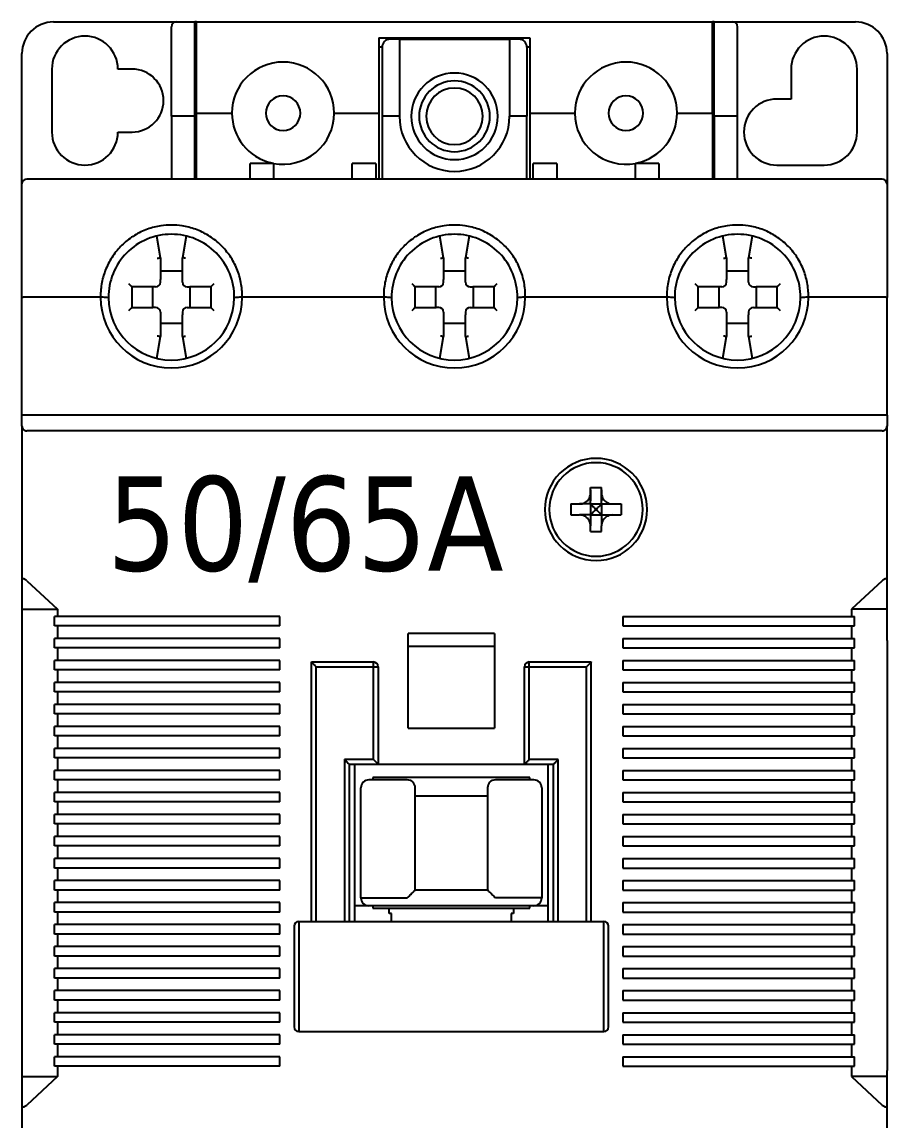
# Model space of a CAD drawing. Header units: inches. Extents: x 7 to 62, y 0 to 106.
# Drawn here: x 7.5 to 62.5, y 36.2 to 106 of the extents above; entities that cross this region are included whole.
import ezdxf

# ---------------------------------------------------------------- set-up
doc = ezdxf.new("R2010")
doc.units = ezdxf.units.IN

# ---------------------------------------------------------------- blocks, each defined once
blk = doc.blocks.new('MC-65A')
at = {"color": 7, "linetype": 'Continuous'}
for p, q in [((143342.945, 49913.814), (143350.745, 49913.814)), ((143350.745, 49913.814), (143351.945, 49913.814)), ((143351.945, 49908.014), (143351.945, 49913.814)), ((143352.045, 49913.814), (143351.945, 49913.814)), ((143352.045, 49913.814), (143384.845, 49913.814)), ((143352.045, 49908.014), (143352.045, 49913.814)), ((143384.845, 49908.014), (143384.845, 49913.814)), ((143384.945, 49913.814), (143384.845, 49913.814)), ((143384.945, 49908.014), (143384.945, 49913.814)), ((143384.945, 49913.814), (143386.145, 49913.814)), ((143386.145, 49913.814), (143393.945, 49913.814)), ((143350.445, 49907.814), (143350.445, 49913.514)), ((143386.445, 49907.814), (143386.445, 49913.514)), ((143351.945, 49912.214), (143352.045, 49912.214)), ((143363.645, 49912.814), (143363.645, 49908.014)), ((143363.645, 49912.814), (143364.345, 49912.814)), ((143363.845, 49912.214), (143363.645, 49912.214)), ((143363.845, 49912.214), (143363.845, 49907.814)), ((143364.345, 49912.814), (143364.945, 49912.814)), ((143364.945, 49912.714), (143364.345, 49912.714)), ((143364.945, 49912.814), (143371.945, 49912.814)), ((143364.945, 49912.714), (143364.945, 49907.814)), ((143364.945, 49912.714), (143371.945, 49912.714)), ((143371.945, 49912.814), (143372.545, 49912.814)), ((143372.545, 49912.714), (143371.945, 49912.714)), ((143371.945, 49912.714), (143371.945, 49907.814)), ((143372.545, 49912.814), (143373.245, 49912.814)), ((143373.045, 49912.214), (143373.045, 49907.814)), ((143373.245, 49912.214), (143373.045, 49912.214)), ((143373.245, 49912.814), (143373.245, 49908.014)), ((143384.845, 49912.214), (143384.945, 49912.214)), ((143340.945, 49903.514), (143340.945, 49911.814)), ((143395.945, 49911.814), (143395.945, 49903.514)), ((143342.845, 49910.814), (143342.845, 49906.814)), ((143347.945, 49910.814), (143347.045, 49910.814)), ((143389.845, 49910.814), (143389.845, 49908.914)), ((143394.045, 49906.814), (143394.045, 49910.814)), ((143389.845, 49908.914), (143388.945, 49908.914)), ((143351.945, 49907.814), (143350.445, 49907.814)), ((143350.445, 49907.814), (143350.445, 49903.814)), ((143351.945, 49907.814), (143351.945, 49908.014)), ((143351.945, 49903.814), (143351.945, 49907.814)), ((143352.045, 49908.014), (143354.295, 49908.014)), ((143352.045, 49907.814), (143352.045, 49908.014)), ((143352.045, 49903.814), (143352.045, 49907.814)), ((143360.795, 49908.014), (143363.645, 49908.014)), ((143363.645, 49908.014), (143363.645, 49903.814)), ((143364.945, 49907.814), (143363.845, 49907.814)), ((143363.845, 49907.814), (143363.845, 49903.814)), ((143373.045, 49907.814), (143371.945, 49907.814)), ((143373.045, 49903.814), (143373.045, 49907.814)), ((143373.245, 49908.014), (143376.095, 49908.014)), ((143373.245, 49908.014), (143373.245, 49903.814)), ((143382.595, 49908.014), (143384.845, 49908.014)), ((143384.845, 49908.014), (143384.845, 49907.814)), ((143384.845, 49907.814), (143384.845, 49903.814)), ((143384.945, 49907.814), (143384.945, 49908.014)), ((143386.445, 49907.814), (143384.945, 49907.814)), ((143384.945, 49907.814), (143384.945, 49903.814)), ((143386.445, 49903.814), (143386.445, 49907.814)), ((143347.045, 49906.814), (143347.945, 49906.814)), ((143355.445, 49903.814), (143355.445, 49904.814)), ((143356.945, 49904.814), (143355.445, 49904.814)), ((143356.945, 49904.814), (143356.945, 49903.814)), ((143361.945, 49903.814), (143361.945, 49904.814)), ((143363.445, 49904.814), (143361.945, 49904.814)), ((143363.445, 49904.814), (143363.445, 49903.814)), ((143373.445, 49903.814), (143373.445, 49904.814)), ((143374.945, 49904.814), (143373.445, 49904.814)), ((143374.945, 49904.814), (143374.945, 49903.814)), ((143379.945, 49903.814), (143379.945, 49904.814)), ((143381.445, 49904.814), (143379.945, 49904.814)), ((143381.445, 49904.814), (143381.445, 49903.814)), ((143388.945, 49904.714), (143391.945, 49904.714)), ((143340.945, 49896.288), (143340.945, 49903.514)), ((143395.645, 49903.814), (143341.245, 49903.814)), ((143395.945, 49903.514), (143395.945, 49896.288)), ((143395.945, 49903.514), (143395.945, 49896.288)), ((143349.745, 49898.814), (143349.514, 49900.189)), ((143351.377, 49900.189), (143351.145, 49898.814)), ((143367.745, 49898.814), (143367.514, 49900.189)), ((143369.377, 49900.189), (143369.145, 49898.814)), ((143385.745, 49898.814), (143385.514, 49900.189)), ((143387.377, 49900.189), (143387.145, 49898.814)), ((143349.745, 49898.814), (143349.745, 49897.435)), ((143349.745, 49898.814), (143349.745, 49897.435)), ((143351.145, 49897.435), (143351.145, 49898.814)), ((143351.145, 49897.435), (143351.145, 49898.814)), ((143367.745, 49898.814), (143367.745, 49897.435)), ((143367.745, 49898.814), (143367.745, 49897.435)), ((143369.145, 49897.435), (143369.145, 49898.814)), ((143369.145, 49897.435), (143369.145, 49898.814)), ((143385.745, 49898.814), (143385.745, 49897.435)), ((143385.745, 49898.814), (143385.745, 49897.435)), ((143387.145, 49897.435), (143387.145, 49898.814)), ((143387.145, 49897.435), (143387.145, 49898.814)), ((143351.145, 49897.964), (143349.745, 49897.964)), ((143369.145, 49897.964), (143367.745, 49897.964)), ((143387.145, 49897.964), (143385.745, 49897.964)), ((143349.275, 49896.964), (143347.945, 49896.964)), ((143349.275, 49896.964), (143347.945, 49896.964)), ((143347.945, 49895.664), (143347.945, 49896.964)), ((143349.245, 49896.964), (143349.245, 49895.664)), ((143349.445, 49896.964), (143349.275, 49896.964)), ((143349.745, 49897.264), (143349.745, 49897.435)), ((143351.145, 49897.264), (143351.145, 49897.435)), ((143351.445, 49896.964), (143351.616, 49896.964)), ((143352.945, 49896.964), (143351.616, 49896.964)), ((143352.945, 49896.964), (143351.616, 49896.964)), ((143351.645, 49895.664), (143351.645, 49896.964)), ((143352.945, 49896.964), (143352.945, 49895.664)), ((143367.275, 49896.964), (143365.945, 49896.964)), ((143367.275, 49896.964), (143365.945, 49896.964)), ((143365.945, 49895.664), (143365.945, 49896.964)), ((143367.245, 49896.964), (143367.245, 49895.664)), ((143367.445, 49896.964), (143367.275, 49896.964)), ((143367.745, 49897.264), (143367.745, 49897.435)), ((143369.145, 49897.264), (143369.145, 49897.435)), ((143369.445, 49896.964), (143369.616, 49896.964)), ((143370.945, 49896.964), (143369.616, 49896.964)), ((143370.945, 49896.964), (143369.616, 49896.964)), ((143369.645, 49895.664), (143369.645, 49896.964)), ((143370.945, 49896.964), (143370.945, 49895.664)), ((143383.945, 49895.664), (143383.945, 49896.964)), ((143385.275, 49896.964), (143383.945, 49896.964)), ((143385.275, 49896.964), (143383.945, 49896.964)), ((143385.245, 49896.964), (143385.245, 49895.664)), ((143385.445, 49896.964), (143385.275, 49896.964)), ((143385.745, 49897.264), (143385.745, 49897.435)), ((143387.145, 49897.264), (143387.145, 49897.435)), ((143387.445, 49896.964), (143387.616, 49896.964)), ((143388.945, 49896.964), (143387.616, 49896.964)), ((143388.945, 49896.964), (143387.616, 49896.964)), ((143387.645, 49895.664), (143387.645, 49896.964)), ((143388.945, 49896.964), (143388.945, 49895.664)), ((143340.945, 49888.814), (143340.945, 49896.288)), ((143340.945, 49888.814), (143340.945, 49896.288)), ((143345.945, 49896.314), (143341.245, 49896.314)), ((143363.945, 49896.314), (143354.945, 49896.314)), ((143381.945, 49896.314), (143372.945, 49896.314)), ((143395.645, 49896.314), (143390.945, 49896.314)), ((143395.945, 49888.814), (143395.945, 49896.288)), ((143347.945, 49895.664), (143349.275, 49895.664)), ((143347.945, 49895.664), (143349.275, 49895.664)), ((143349.445, 49895.664), (143349.275, 49895.664)), ((143351.445, 49895.664), (143351.616, 49895.664)), ((143351.616, 49895.664), (143352.945, 49895.664)), ((143351.616, 49895.664), (143352.945, 49895.664)), ((143365.945, 49895.664), (143367.275, 49895.664)), ((143365.945, 49895.664), (143367.275, 49895.664)), ((143367.445, 49895.664), (143367.275, 49895.664)), ((143369.445, 49895.664), (143369.616, 49895.664)), ((143369.616, 49895.664), (143370.945, 49895.664)), ((143369.616, 49895.664), (143370.945, 49895.664)), ((143383.945, 49895.664), (143385.275, 49895.664)), ((143383.945, 49895.664), (143385.275, 49895.664)), ((143385.445, 49895.664), (143385.275, 49895.664)), ((143387.445, 49895.664), (143387.616, 49895.664)), ((143387.616, 49895.664), (143388.945, 49895.664)), ((143387.616, 49895.664), (143388.945, 49895.664)), ((143349.745, 49895.364), (143349.745, 49895.193)), ((143349.745, 49895.193), (143349.745, 49893.814)), ((143349.745, 49895.193), (143349.745, 49893.814)), ((143351.145, 49895.364), (143351.145, 49895.193)), ((143351.145, 49893.814), (143351.145, 49895.193)), ((143351.145, 49893.814), (143351.145, 49895.193)), ((143367.745, 49895.364), (143367.745, 49895.193)), ((143367.745, 49895.193), (143367.745, 49893.814)), ((143367.745, 49895.193), (143367.745, 49893.814)), ((143369.145, 49895.364), (143369.145, 49895.193)), ((143369.145, 49893.814), (143369.145, 49895.193)), ((143369.145, 49893.814), (143369.145, 49895.193)), ((143385.745, 49895.364), (143385.745, 49895.193)), ((143385.745, 49895.193), (143385.745, 49893.814)), ((143385.745, 49895.193), (143385.745, 49893.814)), ((143387.145, 49895.364), (143387.145, 49895.193)), ((143387.145, 49893.814), (143387.145, 49895.193)), ((143387.145, 49893.814), (143387.145, 49895.193)), ((143349.745, 49894.664), (143351.145, 49894.664)), ((143367.745, 49894.664), (143369.145, 49894.664)), ((143385.745, 49894.664), (143387.145, 49894.664)), ((143349.514, 49892.438), (143349.745, 49893.814)), ((143351.145, 49893.814), (143351.377, 49892.438)), ((143367.514, 49892.438), (143367.745, 49893.814)), ((143369.145, 49893.814), (143369.377, 49892.438)), ((143385.514, 49892.438), (143385.745, 49893.814)), ((143387.145, 49893.814), (143387.377, 49892.438)), ((143395.945, 49888.814), (143340.945, 49888.814)), ((143340.945, 49888.114), (143340.945, 49888.814)), ((143395.945, 49888.814), (143395.945, 49888.114)), ((143340.945, 49888.114), (143340.945, 49874.488)), ((143395.645, 49887.814), (143341.245, 49887.814)), ((143395.945, 49874.488), (143395.945, 49888.114)), ((143377.095, 49884.214), (143377.795, 49884.214)), ((143377.095, 49883.864), (143377.095, 49884.214)), ((143377.095, 49884.214), (143377.795, 49884.214)), ((143377.095, 49883.864), (143377.095, 49884.214)), ((143377.095, 49884.064), (143377.095, 49883.364)), ((143377.095, 49883.164), (143377.095, 49883.864)), ((143377.095, 49883.164), (143377.095, 49883.864)), ((143377.795, 49883.864), (143377.795, 49884.214)), ((143377.795, 49883.864), (143377.795, 49884.214)), ((143377.795, 49884.064), (143377.795, 49883.364)), ((143377.795, 49883.164), (143377.795, 49883.864)), ((143377.795, 49883.164), (143377.795, 49883.864)), ((143375.845, 49883.164), (143375.845, 49882.464)), ((143375.845, 49883.164), (143376.395, 49883.164)), ((143375.845, 49883.164), (143376.395, 49883.164)), ((143375.845, 49883.164), (143375.845, 49882.464)), ((143377.095, 49883.164), (143376.395, 49883.164)), ((143377.095, 49883.164), (143376.395, 49883.164)), ((143377.095, 49883.164), (143377.795, 49883.164)), ((143377.095, 49883.164), (143377.095, 49882.464)), ((143377.095, 49883.164), (143377.795, 49883.164)), ((143377.095, 49883.164), (143377.095, 49882.464)), ((143377.795, 49883.164), (143377.795, 49882.464)), ((143377.795, 49883.164), (143378.495, 49883.164)), ((143377.795, 49883.164), (143378.495, 49883.164)), ((143377.795, 49883.164), (143377.795, 49882.464)), ((143378.495, 49883.164), (143379.045, 49883.164)), ((143378.495, 49883.164), (143379.045, 49883.164)), ((143379.045, 49883.164), (143379.045, 49882.464)), ((143379.045, 49883.164), (143379.045, 49882.464)), ((143375.845, 49882.464), (143376.395, 49882.464)), ((143375.845, 49882.464), (143376.395, 49882.464)), ((143377.095, 49882.464), (143376.395, 49882.464)), ((143377.095, 49882.464), (143376.395, 49882.464)), ((143377.095, 49882.464), (143377.795, 49882.464)), ((143377.095, 49882.464), (143377.095, 49881.764)), ((143377.095, 49882.464), (143377.795, 49882.464)), ((143377.795, 49882.464), (143378.495, 49882.464)), ((143377.795, 49882.464), (143377.795, 49881.764)), ((143377.795, 49882.464), (143378.495, 49882.464)), ((143378.495, 49882.464), (143379.045, 49882.464)), ((143378.495, 49882.464), (143379.045, 49882.464)), ((143377.095, 49881.414), (143377.095, 49881.764)), ((143377.095, 49881.414), (143377.095, 49881.764)), ((143377.795, 49881.414), (143377.795, 49881.764)), ((143377.795, 49881.414), (143377.795, 49881.764)), ((143377.095, 49881.414), (143377.795, 49881.414)), ((143377.095, 49881.414), (143377.795, 49881.414)), ((143341.245, 49878.285), (143343.208, 49876.464)), ((143395.645, 49878.285), (143393.683, 49876.464)), ((143340.945, 49876.464), (143343.208, 49876.464)), ((143357.345, 49876.014), (143343.008, 49876.014)), ((143343.008, 49875.414), (143343.008, 49876.014)), ((143343.208, 49876.464), (143343.208, 49876.014)), ((143357.345, 49875.414), (143357.345, 49876.014)), ((143379.145, 49876.014), (143379.145, 49875.414)), ((143379.145, 49876.014), (143393.683, 49876.014)), ((143395.945, 49876.464), (143393.683, 49876.464)), ((143393.683, 49876.464), (143393.683, 49876.014)), ((143393.683, 49876.014), (143393.883, 49876.014)), ((143393.883, 49875.414), (143393.883, 49876.014)), ((143357.345, 49875.414), (143343.008, 49875.414)), ((143343.208, 49875.414), (143343.208, 49874.614)), ((143379.145, 49875.414), (143393.683, 49875.414)), ((143393.683, 49875.414), (143393.883, 49875.414)), ((143393.683, 49875.414), (143393.683, 49874.614)), ((143357.345, 49874.614), (143343.008, 49874.614)), ((143343.008, 49874.014), (143343.008, 49874.614)), ((143357.345, 49874.014), (143357.345, 49874.614)), ((143365.495, 49868.914), (143365.495, 49874.922)), ((143370.995, 49874.922), (143365.495, 49874.922)), ((143370.995, 49874.922), (143370.995, 49868.914)), ((143379.145, 49874.614), (143379.145, 49874.014)), ((143379.145, 49874.614), (143393.683, 49874.614)), ((143393.683, 49874.614), (143393.883, 49874.614)), ((143393.883, 49874.014), (143393.883, 49874.614)), ((143340.945, 49874.488), (143340.945, 49872.814)), ((143357.345, 49874.014), (143343.008, 49874.014)), ((143343.208, 49874.014), (143343.208, 49873.214)), ((143365.495, 49874.114), (143370.995, 49874.114)), ((143379.145, 49874.014), (143393.683, 49874.014)), ((143393.683, 49874.014), (143393.883, 49874.014)), ((143393.683, 49874.014), (143393.683, 49873.214)), ((143395.945, 49874.488), (143395.945, 49872.814)), ((143357.345, 49873.214), (143343.008, 49873.214)), ((143343.008, 49872.614), (143343.008, 49873.214)), ((143357.345, 49872.614), (143357.345, 49873.214)), ((143359.345, 49856.614), (143359.345, 49873.114)), ((143359.345, 49873.114), (143363.295, 49873.114)), ((143363.295, 49866.914), (143363.295, 49873.114)), ((143373.195, 49866.914), (143373.195, 49873.114)), ((143373.195, 49873.114), (143377.145, 49873.114)), ((143377.145, 49856.614), (143377.145, 49873.114)), ((143379.145, 49873.214), (143379.145, 49872.614)), ((143379.145, 49873.214), (143393.683, 49873.214)), ((143393.683, 49873.214), (143393.883, 49873.214)), ((143393.883, 49872.614), (143393.883, 49873.214)), ((143340.945, 49872.814), (143340.945, 49848.814)), ((143357.345, 49872.614), (143343.008, 49872.614)), ((143343.208, 49872.614), (143343.208, 49871.814)), ((143359.645, 49856.614), (143359.645, 49872.814)), ((143359.645, 49872.814), (143363.595, 49872.814)), ((143363.595, 49872.814), (143363.595, 49866.614)), ((143372.895, 49866.614), (143372.895, 49872.814)), ((143372.895, 49872.814), (143376.845, 49872.814)), ((143376.845, 49856.614), (143376.845, 49872.814)), ((143379.145, 49872.614), (143393.683, 49872.614)), ((143393.683, 49872.614), (143393.883, 49872.614)), ((143393.683, 49872.614), (143393.683, 49871.814)), ((143395.945, 49872.814), (143395.945, 49848.814)), ((143357.345, 49871.814), (143343.008, 49871.814)), ((143343.008, 49871.214), (143343.008, 49871.814)), ((143357.345, 49871.214), (143357.345, 49871.814)), ((143379.145, 49871.814), (143379.145, 49871.214)), ((143379.145, 49871.814), (143393.683, 49871.814)), ((143393.683, 49871.814), (143393.883, 49871.814)), ((143393.883, 49871.214), (143393.883, 49871.814)), ((143357.345, 49871.214), (143343.008, 49871.214)), ((143343.208, 49871.214), (143343.208, 49870.414)), ((143379.145, 49871.214), (143393.683, 49871.214)), ((143393.683, 49871.214), (143393.883, 49871.214)), ((143393.683, 49871.214), (143393.683, 49870.414)), ((143357.345, 49870.414), (143343.008, 49870.414)), ((143343.008, 49869.814), (143343.008, 49870.414)), ((143357.345, 49869.814), (143357.345, 49870.414)), ((143379.145, 49870.414), (143379.145, 49869.814)), ((143379.145, 49870.414), (143393.683, 49870.414)), ((143393.683, 49870.414), (143393.883, 49870.414)), ((143393.883, 49869.814), (143393.883, 49870.414)), ((143357.345, 49869.814), (143343.008, 49869.814)), ((143343.208, 49869.814), (143343.208, 49869.014)), ((143379.145, 49869.814), (143393.683, 49869.814)), ((143393.683, 49869.814), (143393.883, 49869.814)), ((143393.683, 49869.814), (143393.683, 49869.014)), ((143357.345, 49869.014), (143343.008, 49869.014)), ((143343.008, 49868.414), (143343.008, 49869.014)), ((143357.345, 49868.414), (143357.345, 49869.014)), ((143379.145, 49869.014), (143393.683, 49869.014)), ((143379.145, 49869.014), (143379.145, 49868.414)), ((143393.683, 49869.014), (143393.883, 49869.014)), ((143393.883, 49868.414), (143393.883, 49869.014)), ((143357.345, 49868.414), (143343.008, 49868.414)), ((143343.208, 49868.414), (143343.208, 49867.614)), ((143365.495, 49868.914), (143370.995, 49868.914)), ((143379.145, 49868.414), (143393.683, 49868.414)), ((143393.683, 49868.414), (143393.883, 49868.414)), ((143393.683, 49868.414), (143393.683, 49867.614)), ((143357.345, 49867.614), (143343.008, 49867.614)), ((143343.008, 49867.014), (143343.008, 49867.614)), ((143357.345, 49867.014), (143357.345, 49867.614)), ((143379.145, 49867.614), (143393.683, 49867.614)), ((143379.145, 49867.614), (143379.145, 49867.014)), ((143393.683, 49867.614), (143393.883, 49867.614)), ((143393.883, 49867.014), (143393.883, 49867.614)), ((143357.345, 49867.014), (143343.008, 49867.014)), ((143343.208, 49867.014), (143343.208, 49866.214)), ((143361.445, 49866.914), (143361.445, 49856.614)), ((143363.295, 49866.914), (143361.445, 49866.914)), ((143375.045, 49866.914), (143373.195, 49866.914)), ((143375.045, 49856.614), (143375.045, 49866.914)), ((143379.145, 49867.014), (143393.683, 49867.014)), ((143393.683, 49867.014), (143393.883, 49867.014)), ((143393.683, 49867.014), (143393.683, 49866.214)), ((143357.345, 49866.214), (143343.008, 49866.214)), ((143343.008, 49865.614), (143343.008, 49866.214)), ((143357.345, 49865.614), (143357.345, 49866.214)), ((143361.745, 49866.614), (143361.745, 49856.614)), ((143361.745, 49866.614), (143374.745, 49866.614)), ((143362.095, 49866.614), (143362.095, 49856.614)), ((143374.395, 49856.614), (143374.395, 49866.614)), ((143374.745, 49856.614), (143374.745, 49866.614)), ((143379.145, 49866.214), (143393.683, 49866.214)), ((143379.145, 49866.214), (143379.145, 49865.614)), ((143393.683, 49866.214), (143393.883, 49866.214)), ((143393.883, 49865.614), (143393.883, 49866.214)), ((143357.345, 49865.614), (143343.008, 49865.614)), ((143343.208, 49865.614), (143343.208, 49864.814)), ((143363.245, 49865.764), (143363.245, 49865.614)), ((143373.245, 49865.764), (143363.245, 49865.764)), ((143373.245, 49865.614), (143373.245, 49865.764)), ((143379.145, 49865.614), (143393.683, 49865.614)), ((143393.683, 49865.614), (143393.883, 49865.614)), ((143393.683, 49865.614), (143393.683, 49864.814)), ((143357.345, 49864.814), (143343.008, 49864.814)), ((143343.008, 49864.214), (143343.008, 49864.814)), ((143357.345, 49864.214), (143357.345, 49864.814)), ((143362.495, 49858.114), (143362.495, 49865.114)), ((143365.945, 49858.614), (143365.945, 49865.114)), ((143370.545, 49865.114), (143370.545, 49858.614)), ((143373.995, 49865.114), (143373.995, 49858.114)), ((143379.145, 49864.814), (143393.683, 49864.814)), ((143379.145, 49864.814), (143379.145, 49864.214)), ((143393.683, 49864.814), (143393.883, 49864.814)), ((143393.883, 49864.214), (143393.883, 49864.814)), ((143357.345, 49864.214), (143343.008, 49864.214)), ((143343.208, 49864.214), (143343.208, 49863.414)), ((143365.945, 49864.614), (143370.545, 49864.614)), ((143379.145, 49864.214), (143393.683, 49864.214)), ((143393.683, 49864.214), (143393.883, 49864.214)), ((143393.683, 49864.214), (143393.683, 49863.414)), ((143357.345, 49863.414), (143343.008, 49863.414)), ((143343.008, 49862.814), (143343.008, 49863.414)), ((143357.345, 49862.814), (143357.345, 49863.414)), ((143379.145, 49863.414), (143393.683, 49863.414)), ((143379.145, 49863.414), (143379.145, 49862.814)), ((143393.683, 49863.414), (143393.883, 49863.414)), ((143393.883, 49862.814), (143393.883, 49863.414)), ((143357.345, 49862.814), (143343.008, 49862.814)), ((143343.208, 49862.814), (143343.208, 49862.014)), ((143379.145, 49862.814), (143393.683, 49862.814)), ((143393.683, 49862.814), (143393.883, 49862.814)), ((143393.683, 49862.814), (143393.683, 49862.014)), ((143357.345, 49862.014), (143343.008, 49862.014)), ((143343.008, 49861.414), (143343.008, 49862.014)), ((143357.345, 49861.414), (143357.345, 49862.014)), ((143379.145, 49862.014), (143393.683, 49862.014)), ((143379.145, 49862.014), (143379.145, 49861.414)), ((143393.683, 49862.014), (143393.883, 49862.014)), ((143393.883, 49861.414), (143393.883, 49862.014)), ((143357.345, 49861.414), (143343.008, 49861.414)), ((143343.208, 49861.414), (143343.208, 49860.614)), ((143379.145, 49861.414), (143393.683, 49861.414)), ((143393.683, 49861.414), (143393.883, 49861.414)), ((143393.683, 49861.414), (143393.683, 49860.614)), ((143357.345, 49860.614), (143343.008, 49860.614)), ((143343.008, 49860.014), (143343.008, 49860.614)), ((143357.345, 49860.014), (143357.345, 49860.614)), ((143379.145, 49860.614), (143393.683, 49860.614)), ((143379.145, 49860.614), (143379.145, 49860.014)), ((143393.683, 49860.614), (143393.883, 49860.614)), ((143393.883, 49860.014), (143393.883, 49860.614)), ((143357.345, 49860.014), (143343.008, 49860.014)), ((143343.208, 49860.014), (143343.208, 49859.214)), ((143379.145, 49860.014), (143393.683, 49860.014)), ((143393.683, 49860.014), (143393.883, 49860.014)), ((143393.683, 49860.014), (143393.683, 49859.214)), ((143357.345, 49859.214), (143343.008, 49859.214)), ((143343.008, 49858.614), (143343.008, 49859.214)), ((143357.345, 49858.614), (143357.345, 49859.214)), ((143379.145, 49859.214), (143393.683, 49859.214)), ((143379.145, 49859.214), (143379.145, 49858.614)), ((143393.683, 49859.214), (143393.883, 49859.214)), ((143393.883, 49858.614), (143393.883, 49859.214)), ((143357.345, 49858.614), (143343.008, 49858.614)), ((143343.208, 49858.614), (143343.208, 49857.814)), ((143370.545, 49858.614), (143365.945, 49858.614)), ((143379.145, 49858.614), (143393.683, 49858.614)), ((143393.683, 49858.614), (143393.883, 49858.614)), ((143393.683, 49858.614), (143393.683, 49857.814)), ((143357.345, 49857.814), (143343.008, 49857.814)), ((143343.008, 49857.214), (143343.008, 49857.814)), ((143357.345, 49857.214), (143357.345, 49857.814)), ((143362.495, 49858.114), (143365.445, 49858.114)), ((143373.995, 49858.114), (143371.045, 49858.114)), ((143379.145, 49857.814), (143393.683, 49857.814)), ((143379.145, 49857.814), (143379.145, 49857.214)), ((143393.683, 49857.814), (143393.883, 49857.814)), ((143393.883, 49857.214), (143393.883, 49857.814)), ((143357.345, 49857.214), (143343.008, 49857.214)), ((143343.208, 49857.214), (143343.208, 49856.414)), ((143374.395, 49857.614), (143362.095, 49857.614)), ((143363.245, 49857.614), (143363.245, 49857.464)), ((143363.245, 49857.464), (143373.245, 49857.464)), ((143364.295, 49857.114), (143364.295, 49857.464)), ((143364.445, 49857.114), (143364.295, 49857.114)), ((143364.445, 49856.614), (143364.445, 49857.114)), ((143372.195, 49857.114), (143372.045, 49857.114)), ((143372.045, 49857.114), (143372.045, 49856.614)), ((143372.195, 49857.464), (143372.195, 49857.114)), ((143373.245, 49857.464), (143373.245, 49857.614)), ((143379.145, 49857.214), (143393.683, 49857.214)), ((143393.683, 49857.214), (143393.883, 49857.214)), ((143393.683, 49857.214), (143393.683, 49856.414)), ((143357.345, 49856.414), (143343.008, 49856.414)), ((143343.008, 49855.814), (143343.008, 49856.414)), ((143357.345, 49855.814), (143357.345, 49856.414)), ((143358.545, 49856.614), (143358.545, 49849.614)), ((143358.545, 49856.614), (143377.945, 49856.614)), ((143377.945, 49849.614), (143377.945, 49856.614)), ((143379.145, 49856.414), (143393.683, 49856.414)), ((143379.145, 49856.414), (143379.145, 49855.814)), ((143393.683, 49856.414), (143393.883, 49856.414)), ((143393.883, 49855.814), (143393.883, 49856.414)), ((143357.345, 49855.814), (143343.008, 49855.814)), ((143343.208, 49855.814), (143343.208, 49855.014)), ((143358.245, 49856.314), (143358.245, 49849.914)), ((143378.245, 49849.914), (143378.245, 49856.314)), ((143379.145, 49855.814), (143393.683, 49855.814)), ((143393.683, 49855.814), (143393.883, 49855.814)), ((143393.683, 49855.814), (143393.683, 49855.014)), ((143357.345, 49855.014), (143343.008, 49855.014)), ((143343.008, 49854.414), (143343.008, 49855.014)), ((143357.345, 49854.414), (143357.345, 49855.014)), ((143379.145, 49855.014), (143393.683, 49855.014)), ((143379.145, 49855.014), (143379.145, 49854.414)), ((143393.683, 49855.014), (143393.883, 49855.014)), ((143393.883, 49854.414), (143393.883, 49855.014)), ((143357.345, 49854.414), (143343.008, 49854.414)), ((143343.208, 49854.414), (143343.208, 49853.614)), ((143379.145, 49854.414), (143393.683, 49854.414)), ((143393.683, 49854.414), (143393.883, 49854.414)), ((143393.683, 49854.414), (143393.683, 49853.614)), ((143357.345, 49853.614), (143343.008, 49853.614)), ((143343.008, 49853.014), (143343.008, 49853.614)), ((143357.345, 49853.014), (143357.345, 49853.614)), ((143379.145, 49853.614), (143393.683, 49853.614)), ((143379.145, 49853.614), (143379.145, 49853.014)), ((143393.683, 49853.614), (143393.883, 49853.614)), ((143393.883, 49853.014), (143393.883, 49853.614)), ((143357.345, 49853.014), (143343.008, 49853.014)), ((143343.208, 49853.014), (143343.208, 49852.214)), ((143379.145, 49853.014), (143393.683, 49853.014)), ((143393.683, 49853.014), (143393.883, 49853.014)), ((143393.683, 49853.014), (143393.683, 49852.214)), ((143357.345, 49852.214), (143343.008, 49852.214)), ((143343.008, 49851.614), (143343.008, 49852.214)), ((143357.345, 49851.614), (143357.345, 49852.214)), ((143379.145, 49852.214), (143393.683, 49852.214)), ((143379.145, 49852.214), (143379.145, 49851.614)), ((143393.683, 49852.214), (143393.883, 49852.214)), ((143393.883, 49851.614), (143393.883, 49852.214)), ((143357.345, 49851.614), (143343.008, 49851.614)), ((143343.208, 49851.614), (143343.208, 49850.814)), ((143379.145, 49851.614), (143393.683, 49851.614)), ((143393.683, 49851.614), (143393.883, 49851.614)), ((143393.683, 49851.614), (143393.683, 49850.814)), ((143357.345, 49850.814), (143343.008, 49850.814)), ((143343.008, 49850.214), (143343.008, 49850.814)), ((143357.345, 49850.214), (143357.345, 49850.814)), ((143379.145, 49850.814), (143393.683, 49850.814)), ((143379.145, 49850.814), (143379.145, 49850.214)), ((143393.683, 49850.814), (143393.883, 49850.814)), ((143393.883, 49850.214), (143393.883, 49850.814)), ((143357.345, 49850.214), (143343.008, 49850.214)), ((143343.208, 49850.214), (143343.208, 49849.414)), ((143379.145, 49850.214), (143393.683, 49850.214)), ((143393.683, 49850.214), (143393.883, 49850.214)), ((143393.683, 49850.214), (143393.683, 49849.414)), ((143357.345, 49849.414), (143343.008, 49849.414)), ((143343.008, 49848.814), (143343.008, 49849.414)), ((143357.345, 49848.814), (143357.345, 49849.414)), ((143358.545, 49849.614), (143377.945, 49849.614)), ((143379.145, 49849.414), (143393.683, 49849.414)), ((143379.145, 49849.414), (143379.145, 49848.814)), ((143393.683, 49849.414), (143393.883, 49849.414)), ((143393.883, 49848.814), (143393.883, 49849.414)), ((143340.945, 49848.814), (143340.945, 49847.14)), ((143357.345, 49848.814), (143343.008, 49848.814)), ((143343.208, 49848.814), (143343.208, 49848.014)), ((143379.145, 49848.814), (143393.683, 49848.814)), ((143393.683, 49848.814), (143393.883, 49848.814)), ((143393.683, 49848.814), (143393.683, 49848.014)), ((143395.945, 49848.814), (143395.945, 49847.14)), ((143357.345, 49848.014), (143343.008, 49848.014)), ((143343.008, 49847.414), (143343.008, 49848.014)), ((143357.345, 49847.414), (143357.345, 49848.014)), ((143379.145, 49848.014), (143393.683, 49848.014)), ((143379.145, 49848.014), (143379.145, 49847.414)), ((143393.683, 49848.014), (143393.883, 49848.014)), ((143393.883, 49847.414), (143393.883, 49848.014)), ((143357.345, 49847.414), (143343.008, 49847.414)), ((143343.208, 49847.414), (143343.208, 49846.764)), ((143379.145, 49847.414), (143393.683, 49847.414)), ((143393.683, 49847.414), (143393.883, 49847.414)), ((143393.683, 49847.414), (143393.683, 49846.764)), ((143340.945, 49847.14), (143340.945, 49833.514)), ((143340.945, 49846.764), (143343.208, 49846.764)), ((143343.208, 49846.764), (143341.245, 49844.942)), ((143395.945, 49846.764), (143393.683, 49846.764)), ((143393.683, 49846.764), (143395.645, 49844.942)), ((143395.945, 49833.514), (143395.945, 49847.14))]:
    blk.add_line(p, q, dxfattribs=at)
at = {"color": 7}
for p, q in [((143365.445, 49865.614), (143362.995, 49865.614)), ((143373.495, 49865.614), (143371.045, 49865.614))]:
    blk.add_line(p, q, dxfattribs=at)
at = {"color": 7, "linetype": 'Continuous'}
for centre, radius, start, end in [((143342.945, 49911.814), 2, 90, 180), ((143350.745, 49913.514), 0.3, 90, 180), ((143386.145, 49913.514), 0.3, 0, 90), ((143393.945, 49911.814), 2, 0, 90), ((143344.945, 49910.814), 2.1, 0, 180), ((143391.945, 49910.814), 2.1, 0, 180), ((143364.345, 49912.214), 0.5, 90, 180), ((143372.545, 49912.214), 0.5, 0, 90), ((143357.545, 49908.014), 3.25, 0, 180), ((143379.345, 49908.014), 3.25, 0, 180), ((143347.945, 49908.814), 2, 270, 90), ((143368.445, 49907.814), 2.75, 0, 180), ((143368.445, 49907.814), 2.25, 0, 180), ((143368.445, 49907.814), 1.8, 0, 180), ((143357.545, 49908.014), 1.1, 0, 180), ((143379.345, 49908.014), 1.1, 0, 180), ((143388.945, 49906.814), 2.1, 90, 270), ((143357.545, 49908.014), 3.25, 180, 257.14286), ((143357.545, 49908.014), 1.1, 180, 0), ((143357.545, 49908.014), 3.25, 259.35773, 0), ((143368.445, 49907.814), 3.5, 180, 0), ((143368.445, 49907.814), 2.75, 180, 0), ((143368.445, 49907.814), 2.25, 180, 0), ((143368.445, 49907.814), 1.8, 180, 0), ((143379.345, 49908.014), 3.25, 180, 280.64227), ((143379.345, 49908.014), 1.1, 180, 0), ((143379.345, 49908.014), 3.25, 282.85714, 0), ((143344.945, 49906.814), 2.1, 180, 0), ((143391.945, 49906.814), 2.1, 270, 0), ((143357.545, 49908.014), 3.25, 257.14286, 259.35773), ((143379.345, 49908.014), 3.25, 280.64227, 282.85714), ((143341.245, 49903.514), 0.3, 90, 180), ((143395.645, 49903.514), 0.3, 0, 90), ((143350.445, 49896.314), 4, 90, 180.55823), ((143350.445, 49896.314), 4, 359.44278, 90), ((143368.445, 49896.314), 4, 90, 180.55823), ((143368.445, 49896.314), 4, 359.44278, 90), ((143386.445, 49896.314), 4, 90, 180.55823), ((143386.445, 49896.314), 4, 359.44278, 90), ((143349.445, 49897.264), 0.3, 270, 0), ((143349.445, 49897.264), 0.3, 270, 0), ((143351.445, 49897.264), 0.3, 180, 270), ((143351.445, 49897.264), 0.3, 180, 270), ((143367.445, 49897.264), 0.3, 270, 0), ((143367.445, 49897.264), 0.3, 270, 0), ((143369.445, 49897.264), 0.3, 180, 270), ((143369.445, 49897.264), 0.3, 180, 270), ((143385.445, 49897.264), 0.3, 270, 0), ((143385.445, 49897.264), 0.3, 270, 0), ((143387.445, 49897.264), 0.3, 180, 270), ((143387.445, 49897.264), 0.3, 180, 270), ((143350.445, 49896.314), 4.5, 180, 0), ((143350.445, 49896.314), 4, 180.55823, 270), ((143350.445, 49896.314), 4, 270, 359.44278), ((143368.445, 49896.314), 4.5, 180, 0), ((143368.445, 49896.314), 4, 180.55823, 270), ((143368.445, 49896.314), 4, 270, 359.44278), ((143386.445, 49896.314), 4.5, 180, 0), ((143386.445, 49896.314), 4, 180.55823, 270), ((143386.445, 49896.314), 4, 270, 359.44278), ((143349.445, 49895.364), 0.3, 0, 90), ((143349.445, 49895.364), 0.3, 0, 90), ((143351.445, 49895.364), 0.3, 90, 180), ((143351.445, 49895.364), 0.3, 90, 180), ((143367.445, 49895.364), 0.3, 0, 90), ((143367.445, 49895.364), 0.3, 0, 90), ((143369.445, 49895.364), 0.3, 90, 180), ((143369.445, 49895.364), 0.3, 90, 180), ((143385.445, 49895.364), 0.3, 0, 90), ((143385.445, 49895.364), 0.3, 0, 90), ((143387.445, 49895.364), 0.3, 90, 180), ((143387.445, 49895.364), 0.3, 90, 180), ((143377.445, 49882.814), 3.25, 0, 180), ((143377.445, 49882.814), 2.975, 0, 180), ((143377.445, 49882.814), 3.25, 180, 0), ((143377.445, 49882.814), 2.975, 180, 0), ((143363.295, 49872.814), 0.3, 0, 90), ((143373.195, 49872.814), 0.3, 90, 180), ((143362.995, 49865.114), 0.5, 90, 180), ((143365.445, 49865.114), 0.5, 0, 90), ((143371.045, 49865.114), 0.5, 90, 180), ((143373.495, 49865.114), 0.5, 0, 90), ((143362.995, 49858.114), 0.5, 180, 270), ((143373.495, 49858.114), 0.5, 270, 0), ((143358.545, 49856.314), 0.3, 90, 180), ((143377.945, 49856.314), 0.3, 0, 90), ((143358.545, 49849.914), 0.3, 180, 270), ((143377.945, 49849.914), 0.3, 270, 0)]:
    blk.add_arc(centre, radius, start, end, dxfattribs=at)
for points, knots in [([(143350.445, 49900.901), (143350.223, 49900.901), (143349.704, 49900.862), (143348.903, 49900.66), (143348.085, 49900.268), (143347.358, 49899.716), (143346.756, 49899.03), (143346.303, 49898.236), (143346.018, 49897.365), (143345.944, 49896.71), (143345.945, 49896.359), (143345.946, 49896.314)], [0, 0, 0, 0, 0.666683, 1.555472, 2.461017, 3.370722, 4.275631, 5.18091, 6.092917, 7.007321, 7.144067, 7.144067, 7.144067, 7.144067]), ([(143354.945, 49896.314), (143354.946, 49896.357), (143354.947, 49896.706), (143354.874, 49897.358), (143354.591, 49898.229), (143354.14, 49899.022), (143353.541, 49899.709), (143352.816, 49900.262), (143352, 49900.656), (143351.196, 49900.861), (143350.672, 49900.901), (143350.445, 49900.901)], [0, 0, 0, 0, 0.130937, 1.044186, 1.954991, 2.859112, 3.762926, 4.67151, 5.575891, 6.463527, 7.144069, 7.144069, 7.144069, 7.144069]), ([(143368.445, 49900.901), (143368.223, 49900.901), (143367.704, 49900.862), (143366.903, 49900.66), (143366.085, 49900.268), (143365.358, 49899.716), (143364.756, 49899.03), (143364.303, 49898.236), (143364.018, 49897.365), (143363.944, 49896.71), (143363.945, 49896.359), (143363.946, 49896.314)], [0, 0, 0, 0, 0.666683, 1.555472, 2.461017, 3.370722, 4.275631, 5.18091, 6.092917, 7.007321, 7.144067, 7.144067, 7.144067, 7.144067]), ([(143372.945, 49896.314), (143372.946, 49896.357), (143372.947, 49896.706), (143372.874, 49897.358), (143372.591, 49898.229), (143372.14, 49899.022), (143371.541, 49899.709), (143370.816, 49900.262), (143370, 49900.656), (143369.196, 49900.861), (143368.672, 49900.901), (143368.445, 49900.901)], [0, 0, 0, 0, 0.130937, 1.044186, 1.954991, 2.859112, 3.762926, 4.67151, 5.575891, 6.463527, 7.144069, 7.144069, 7.144069, 7.144069]), ([(143386.445, 49900.901), (143386.223, 49900.901), (143385.704, 49900.862), (143384.903, 49900.66), (143384.085, 49900.268), (143383.358, 49899.716), (143382.756, 49899.03), (143382.303, 49898.236), (143382.018, 49897.365), (143381.944, 49896.71), (143381.945, 49896.359), (143381.946, 49896.314)], [0, 0, 0, 0, 0.666683, 1.555472, 2.461017, 3.370722, 4.275631, 5.18091, 6.092917, 7.007321, 7.144067, 7.144067, 7.144067, 7.144067]), ([(143390.945, 49896.314), (143390.946, 49896.357), (143390.947, 49896.706), (143390.874, 49897.358), (143390.591, 49898.229), (143390.14, 49899.022), (143389.541, 49899.709), (143388.816, 49900.262), (143388, 49900.656), (143387.196, 49900.861), (143386.672, 49900.901), (143386.445, 49900.901)], [0, 0, 0, 0, 0.130937, 1.044186, 1.954991, 2.859112, 3.762926, 4.67151, 5.575891, 6.463527, 7.144069, 7.144069, 7.144069, 7.144069]), ([(143349.545, 49898.797), (143349.571, 49898.799), (143349.618, 49898.803), (143349.68, 49898.808), (143349.721, 49898.812), (143349.74, 49898.813), (143349.745, 49898.814)], [0, 0, 0, 0, 0.0766711, 0.1417776, 0.1853649, 0.2006966, 0.2006966, 0.2006966, 0.2006966]), ([(143351.345, 49898.797), (143351.32, 49898.799), (143351.273, 49898.803), (143351.211, 49898.808), (143351.17, 49898.812), (143351.151, 49898.813), (143351.145, 49898.814)], [0, 0, 0, 0, 0.0766711, 0.1417776, 0.1853649, 0.2006966, 0.2006966, 0.2006966, 0.2006966]), ([(143367.545, 49898.797), (143367.571, 49898.799), (143367.618, 49898.803), (143367.68, 49898.808), (143367.721, 49898.812), (143367.74, 49898.813), (143367.745, 49898.814)], [0, 0, 0, 0, 0.0766711, 0.1417776, 0.1853649, 0.2006966, 0.2006966, 0.2006966, 0.2006966]), ([(143369.345, 49898.797), (143369.32, 49898.799), (143369.273, 49898.803), (143369.211, 49898.808), (143369.17, 49898.812), (143369.151, 49898.813), (143369.145, 49898.814)], [0, 0, 0, 0, 0.0766711, 0.1417776, 0.1853649, 0.2006966, 0.2006966, 0.2006966, 0.2006966]), ([(143385.545, 49898.797), (143385.571, 49898.799), (143385.618, 49898.803), (143385.68, 49898.808), (143385.721, 49898.812), (143385.74, 49898.813), (143385.745, 49898.814)], [0, 0, 0, 0, 0.0766711, 0.1417776, 0.1853649, 0.2006966, 0.2006966, 0.2006966, 0.2006966]), ([(143387.345, 49898.797), (143387.32, 49898.799), (143387.273, 49898.803), (143387.211, 49898.808), (143387.17, 49898.812), (143387.151, 49898.813), (143387.145, 49898.814)], [0, 0, 0, 0, 0.0766711, 0.1417776, 0.1853649, 0.2006966, 0.2006966, 0.2006966, 0.2006966]), ([(143347.945, 49896.964), (143347.942, 49896.967), (143347.93, 49896.98), (143347.906, 49897.004), (143347.872, 49897.038), (143347.832, 49897.078), (143347.789, 49897.12), (143347.76, 49897.149), (143347.745, 49897.164)], [0, 0, 0, 0, 0.0149643, 0.0517887, 0.1018339, 0.1596822, 0.2213271, 0.2828427, 0.2828427, 0.2828427, 0.2828427]), ([(143353.145, 49897.164), (143353.131, 49897.149), (143353.102, 49897.12), (143353.059, 49897.078), (143353.019, 49897.038), (143352.985, 49897.004), (143352.961, 49896.98), (143352.949, 49896.967), (143352.945, 49896.964)], [0, 0, 0, 0, 0.0615156, 0.1231606, 0.1810088, 0.231054, 0.2678784, 0.2828427, 0.2828427, 0.2828427, 0.2828427]), ([(143365.945, 49896.964), (143365.942, 49896.967), (143365.93, 49896.98), (143365.906, 49897.004), (143365.872, 49897.038), (143365.832, 49897.078), (143365.789, 49897.12), (143365.76, 49897.149), (143365.745, 49897.164)], [0, 0, 0, 0, 0.0149643, 0.0517887, 0.1018339, 0.1596822, 0.2213271, 0.2828427, 0.2828427, 0.2828427, 0.2828427]), ([(143371.145, 49897.164), (143371.131, 49897.149), (143371.102, 49897.12), (143371.059, 49897.078), (143371.019, 49897.038), (143370.985, 49897.004), (143370.961, 49896.98), (143370.949, 49896.967), (143370.945, 49896.964)], [0, 0, 0, 0, 0.0615156, 0.1231606, 0.1810088, 0.231054, 0.2678784, 0.2828427, 0.2828427, 0.2828427, 0.2828427]), ([(143383.945, 49896.964), (143383.942, 49896.967), (143383.93, 49896.98), (143383.906, 49897.004), (143383.872, 49897.038), (143383.832, 49897.078), (143383.789, 49897.12), (143383.76, 49897.149), (143383.745, 49897.164)], [0, 0, 0, 0, 0.0149643, 0.0517887, 0.1018339, 0.1596822, 0.2213271, 0.2828427, 0.2828427, 0.2828427, 0.2828427]), ([(143389.145, 49897.164), (143389.131, 49897.149), (143389.102, 49897.12), (143389.059, 49897.078), (143389.019, 49897.038), (143388.985, 49897.004), (143388.961, 49896.98), (143388.949, 49896.967), (143388.945, 49896.964)], [0, 0, 0, 0, 0.0615156, 0.1231606, 0.1810088, 0.231054, 0.2678784, 0.2828427, 0.2828427, 0.2828427, 0.2828427]), ([(143341.245, 49896.314), (143341.207, 49896.314), (143341.138, 49896.312), (143341.039, 49896.309), (143340.99, 49896.299), (143340.945, 49896.296), (143340.945, 49896.288)], [0, 0, 0, 0, 0.1150382, 0.2125397, 0.2779939, 0.3028517, 0.3028517, 0.3028517, 0.3028517]), ([(143346.446, 49896.275), (143346.391, 49896.28), (143346.28, 49896.29), (143346.114, 49896.307), (143346.002, 49896.31), (143345.946, 49896.314)], [0, 0, 0, 0, 0.165564, 0.3328837, 0.5017573, 0.5017573, 0.5017573, 0.5017573]), ([(143354.945, 49896.314), (143354.889, 49896.31), (143354.777, 49896.307), (143354.611, 49896.29), (143354.5, 49896.28), (143354.445, 49896.275)], [0, 0, 0, 0, 0.168819, 0.3361386, 0.5017611, 0.5017611, 0.5017611, 0.5017611]), ([(143364.446, 49896.275), (143364.391, 49896.28), (143364.28, 49896.29), (143364.114, 49896.307), (143364.002, 49896.31), (143363.946, 49896.314)], [0, 0, 0, 0, 0.165564, 0.3328837, 0.5017573, 0.5017573, 0.5017573, 0.5017573]), ([(143372.945, 49896.314), (143372.889, 49896.31), (143372.777, 49896.307), (143372.611, 49896.29), (143372.5, 49896.28), (143372.445, 49896.275)], [0, 0, 0, 0, 0.168819, 0.3361386, 0.5017611, 0.5017611, 0.5017611, 0.5017611]), ([(143382.446, 49896.275), (143382.391, 49896.28), (143382.28, 49896.29), (143382.114, 49896.307), (143382.002, 49896.31), (143381.946, 49896.314)], [0, 0, 0, 0, 0.165564, 0.3328837, 0.5017573, 0.5017573, 0.5017573, 0.5017573]), ([(143390.945, 49896.314), (143390.889, 49896.31), (143390.777, 49896.307), (143390.611, 49896.29), (143390.5, 49896.28), (143390.445, 49896.275)], [0, 0, 0, 0, 0.168819, 0.3361386, 0.5017611, 0.5017611, 0.5017611, 0.5017611]), ([(143395.945, 49896.288), (143395.945, 49896.296), (143395.901, 49896.299), (143395.852, 49896.309), (143395.753, 49896.312), (143395.684, 49896.314), (143395.645, 49896.314)], [0, 0, 0, 0, 0.0248578, 0.0903121, 0.1878135, 0.3028517, 0.3028517, 0.3028517, 0.3028517]), ([(143347.745, 49895.464), (143347.76, 49895.478), (143347.789, 49895.507), (143347.832, 49895.55), (143347.872, 49895.59), (143347.906, 49895.624), (143347.93, 49895.648), (143347.942, 49895.66), (143347.945, 49895.664)], [0, 0, 0, 0, 0.0615156, 0.1231606, 0.1810088, 0.231054, 0.2678784, 0.2828427, 0.2828427, 0.2828427, 0.2828427]), ([(143352.945, 49895.664), (143352.949, 49895.66), (143352.961, 49895.648), (143352.985, 49895.624), (143353.019, 49895.59), (143353.059, 49895.55), (143353.102, 49895.507), (143353.131, 49895.478), (143353.145, 49895.464)], [0, 0, 0, 0, 0.0149643, 0.0517887, 0.1018339, 0.1596822, 0.2213271, 0.2828427, 0.2828427, 0.2828427, 0.2828427]), ([(143365.745, 49895.464), (143365.76, 49895.478), (143365.789, 49895.507), (143365.832, 49895.55), (143365.872, 49895.59), (143365.906, 49895.624), (143365.93, 49895.648), (143365.942, 49895.66), (143365.945, 49895.664)], [0, 0, 0, 0, 0.0615156, 0.1231606, 0.1810088, 0.231054, 0.2678784, 0.2828427, 0.2828427, 0.2828427, 0.2828427]), ([(143370.945, 49895.664), (143370.949, 49895.66), (143370.961, 49895.648), (143370.985, 49895.624), (143371.019, 49895.59), (143371.059, 49895.55), (143371.102, 49895.507), (143371.131, 49895.478), (143371.145, 49895.464)], [0, 0, 0, 0, 0.0149643, 0.0517887, 0.1018339, 0.1596822, 0.2213271, 0.2828427, 0.2828427, 0.2828427, 0.2828427]), ([(143383.745, 49895.464), (143383.76, 49895.478), (143383.789, 49895.507), (143383.832, 49895.55), (143383.872, 49895.59), (143383.906, 49895.624), (143383.93, 49895.648), (143383.942, 49895.66), (143383.945, 49895.664)], [0, 0, 0, 0, 0.0615156, 0.1231606, 0.1810088, 0.231054, 0.2678784, 0.2828427, 0.2828427, 0.2828427, 0.2828427]), ([(143388.945, 49895.664), (143388.949, 49895.66), (143388.961, 49895.648), (143388.985, 49895.624), (143389.019, 49895.59), (143389.059, 49895.55), (143389.102, 49895.507), (143389.131, 49895.478), (143389.145, 49895.464)], [0, 0, 0, 0, 0.0149643, 0.0517887, 0.1018339, 0.1596822, 0.2213271, 0.2828427, 0.2828427, 0.2828427, 0.2828427]), ([(143349.745, 49893.814), (143349.74, 49893.814), (143349.721, 49893.816), (143349.68, 49893.819), (143349.618, 49893.825), (143349.571, 49893.828), (143349.545, 49893.831)], [0, 0, 0, 0, 0.0153317, 0.058919, 0.1240255, 0.2006966, 0.2006966, 0.2006966, 0.2006966]), ([(143351.145, 49893.814), (143351.151, 49893.814), (143351.17, 49893.816), (143351.211, 49893.819), (143351.273, 49893.825), (143351.32, 49893.828), (143351.345, 49893.831)], [0, 0, 0, 0, 0.0153317, 0.058919, 0.1240255, 0.2006966, 0.2006966, 0.2006966, 0.2006966]), ([(143367.745, 49893.814), (143367.74, 49893.814), (143367.721, 49893.816), (143367.68, 49893.819), (143367.618, 49893.825), (143367.571, 49893.828), (143367.545, 49893.831)], [0, 0, 0, 0, 0.0153317, 0.058919, 0.1240255, 0.2006966, 0.2006966, 0.2006966, 0.2006966]), ([(143369.145, 49893.814), (143369.151, 49893.814), (143369.17, 49893.816), (143369.211, 49893.819), (143369.273, 49893.825), (143369.32, 49893.828), (143369.345, 49893.831)], [0, 0, 0, 0, 0.0153317, 0.058919, 0.1240255, 0.2006966, 0.2006966, 0.2006966, 0.2006966]), ([(143385.745, 49893.814), (143385.74, 49893.814), (143385.721, 49893.816), (143385.68, 49893.819), (143385.618, 49893.825), (143385.571, 49893.828), (143385.545, 49893.831)], [0, 0, 0, 0, 0.0153317, 0.058919, 0.1240255, 0.2006966, 0.2006966, 0.2006966, 0.2006966]), ([(143387.145, 49893.814), (143387.151, 49893.814), (143387.17, 49893.816), (143387.211, 49893.819), (143387.273, 49893.825), (143387.32, 49893.828), (143387.345, 49893.831)], [0, 0, 0, 0, 0.0153317, 0.058919, 0.1240255, 0.2006966, 0.2006966, 0.2006966, 0.2006966]), ([(143340.945, 49888.114), (143340.945, 49888.081), (143340.956, 49888.016), (143341.001, 49887.932), (143341.068, 49887.866), (143341.152, 49887.824), (143341.214, 49887.814), (143341.245, 49887.814)], [0, 0, 0, 0, 0.0988008, 0.1924706, 0.2830326, 0.3761682, 0.4692985, 0.4692985, 0.4692985, 0.4692985]), ([(143395.645, 49887.814), (143395.677, 49887.814), (143395.739, 49887.824), (143395.823, 49887.866), (143395.89, 49887.932), (143395.935, 49888.016), (143395.945, 49888.081), (143395.945, 49888.114)], [0, 0, 0, 0, 0.0931303, 0.1862659, 0.2768279, 0.3704977, 0.4692985, 0.4692985, 0.4692985, 0.4692985]), ([(143376.395, 49883.164), (143376.449, 49883.164), (143376.556, 49883.175), (143376.706, 49883.227), (143376.839, 49883.31), (143376.949, 49883.42), (143377.032, 49883.553), (143377.084, 49883.704), (143377.095, 49883.81), (143377.095, 49883.864)], [0, 0, 0, 0, 0.161022, 0.318559, 0.472641, 0.627515, 0.781598, 0.939134, 1.100156, 1.100156, 1.100156, 1.100156]), ([(143376.395, 49883.164), (143376.449, 49883.164), (143376.556, 49883.175), (143376.706, 49883.227), (143376.839, 49883.31), (143376.949, 49883.42), (143377.032, 49883.553), (143377.084, 49883.704), (143377.095, 49883.81), (143377.095, 49883.864)], [0, 0, 0, 0, 0.161022, 0.318559, 0.472641, 0.627515, 0.781598, 0.939134, 1.100156, 1.100156, 1.100156, 1.100156]), ([(143377.795, 49883.864), (143377.795, 49883.81), (143377.807, 49883.704), (143377.859, 49883.553), (143377.942, 49883.42), (143378.052, 49883.31), (143378.185, 49883.227), (143378.335, 49883.175), (143378.442, 49883.164), (143378.495, 49883.164)], [0, 0, 0, 0, 0.161022, 0.318559, 0.472641, 0.627515, 0.781598, 0.939134, 1.100156, 1.100156, 1.100156, 1.100156]), ([(143377.795, 49883.864), (143377.795, 49883.81), (143377.807, 49883.704), (143377.859, 49883.553), (143377.942, 49883.42), (143378.052, 49883.31), (143378.185, 49883.227), (143378.335, 49883.175), (143378.442, 49883.164), (143378.495, 49883.164)], [0, 0, 0, 0, 0.161022, 0.318559, 0.472641, 0.627515, 0.781598, 0.939134, 1.100156, 1.100156, 1.100156, 1.100156]), ([(143377.095, 49883.164), (143377.134, 49883.126), (143377.211, 49883.049), (143377.327, 49882.932), (143377.406, 49882.853), (143377.445, 49882.814)], [0, 0, 0, 0, 0.1618825, 0.327047, 0.4949747, 0.4949747, 0.4949747, 0.4949747]), ([(143377.095, 49883.164), (143377.134, 49883.126), (143377.211, 49883.049), (143377.327, 49882.932), (143377.406, 49882.853), (143377.445, 49882.814)], [0, 0, 0, 0, 0.1618825, 0.327047, 0.4949747, 0.4949747, 0.4949747, 0.4949747]), ([(143377.445, 49882.814), (143377.485, 49882.853), (143377.564, 49882.932), (143377.68, 49883.049), (143377.757, 49883.126), (143377.795, 49883.164)], [0, 0, 0, 0, 0.1679429, 0.3331074, 0.4949747, 0.4949747, 0.4949747, 0.4949747]), ([(143377.445, 49882.814), (143377.485, 49882.853), (143377.564, 49882.932), (143377.68, 49883.049), (143377.757, 49883.126), (143377.795, 49883.164)], [0, 0, 0, 0, 0.1679429, 0.3331074, 0.4949747, 0.4949747, 0.4949747, 0.4949747]), ([(143377.095, 49881.764), (143377.095, 49881.818), (143377.084, 49881.924), (143377.032, 49882.074), (143376.949, 49882.207), (143376.839, 49882.317), (143376.706, 49882.4), (143376.556, 49882.452), (143376.449, 49882.464), (143376.395, 49882.464)], [0, 0, 0, 0, 0.161022, 0.318559, 0.472641, 0.627515, 0.781598, 0.939134, 1.100156, 1.100156, 1.100156, 1.100156]), ([(143377.095, 49881.764), (143377.095, 49881.818), (143377.084, 49881.924), (143377.032, 49882.074), (143376.949, 49882.207), (143376.839, 49882.317), (143376.706, 49882.4), (143376.556, 49882.452), (143376.449, 49882.464), (143376.395, 49882.464)], [0, 0, 0, 0, 0.161022, 0.318559, 0.472641, 0.627515, 0.781598, 0.939134, 1.100156, 1.100156, 1.100156, 1.100156]), ([(143377.445, 49882.814), (143377.406, 49882.774), (143377.327, 49882.696), (143377.211, 49882.579), (143377.134, 49882.502), (143377.095, 49882.464)], [0, 0, 0, 0, 0.1679277, 0.3330923, 0.4949747, 0.4949747, 0.4949747, 0.4949747]), ([(143377.445, 49882.814), (143377.406, 49882.774), (143377.327, 49882.696), (143377.211, 49882.579), (143377.134, 49882.502), (143377.095, 49882.464)], [0, 0, 0, 0, 0.1679277, 0.3330923, 0.4949747, 0.4949747, 0.4949747, 0.4949747]), ([(143377.795, 49882.464), (143377.757, 49882.502), (143377.68, 49882.579), (143377.564, 49882.696), (143377.485, 49882.774), (143377.445, 49882.814)], [0, 0, 0, 0, 0.1618624, 0.3270268, 0.4949747, 0.4949747, 0.4949747, 0.4949747]), ([(143378.495, 49882.464), (143378.442, 49882.464), (143378.335, 49882.452), (143378.185, 49882.4), (143378.052, 49882.317), (143377.942, 49882.207), (143377.859, 49882.074), (143377.807, 49881.924), (143377.795, 49881.818), (143377.795, 49881.764)], [0, 0, 0, 0, 0.161022, 0.318559, 0.472641, 0.627515, 0.781598, 0.939134, 1.100156, 1.100156, 1.100156, 1.100156]), ([(143378.495, 49882.464), (143378.442, 49882.464), (143378.335, 49882.452), (143378.185, 49882.4), (143378.052, 49882.317), (143377.942, 49882.207), (143377.859, 49882.074), (143377.807, 49881.924), (143377.795, 49881.818), (143377.795, 49881.764)], [0, 0, 0, 0, 0.161022, 0.318559, 0.472641, 0.627515, 0.781598, 0.939134, 1.100156, 1.100156, 1.100156, 1.100156]), ([(143341.245, 49878.285), (143341.222, 49878.307), (143341.176, 49878.346), (143341.105, 49878.387), (143341.04, 49878.406), (143340.983, 49878.393), (143340.949, 49878.345), (143340.945, 49878.307), (143340.945, 49878.285)], [0, 0, 0, 0, 0.0962463, 0.179506, 0.2442074, 0.2946497, 0.3447891, 0.4079797, 0.4079797, 0.4079797, 0.4079797]), ([(143395.945, 49878.285), (143395.945, 49878.306), (143395.942, 49878.344), (143395.909, 49878.393), (143395.851, 49878.406), (143395.787, 49878.387), (143395.716, 49878.346), (143395.669, 49878.308), (143395.645, 49878.285)], [0, 0, 0, 0, 0.062268, 0.1126696, 0.1635, 0.2276367, 0.309919, 0.4079756, 0.4079756, 0.4079756, 0.4079756]), ([(143359.345, 49873.114), (143359.351, 49873.109), (143359.369, 49873.09), (143359.405, 49873.054), (143359.456, 49873.003), (143359.516, 49872.943), (143359.58, 49872.879), (143359.624, 49872.836), (143359.645, 49872.814)], [0, 0, 0, 0, 0.0224464, 0.077683, 0.1527509, 0.2395232, 0.3319906, 0.4242641, 0.4242641, 0.4242641, 0.4242641]), ([(143377.145, 49873.114), (143377.14, 49873.109), (143377.122, 49873.09), (143377.086, 49873.054), (143377.035, 49873.003), (143376.975, 49872.943), (143376.911, 49872.879), (143376.867, 49872.836), (143376.845, 49872.814)], [0, 0, 0, 0, 0.0224464, 0.077683, 0.1527509, 0.2395232, 0.3319906, 0.4242641, 0.4242641, 0.4242641, 0.4242641]), ([(143361.745, 49866.614), (143361.74, 49866.619), (143361.722, 49866.637), (143361.686, 49866.673), (143361.635, 49866.725), (143361.575, 49866.785), (143361.511, 49866.849), (143361.467, 49866.892), (143361.445, 49866.914)], [0, 0, 0, 0, 0.0224464, 0.077683, 0.1527509, 0.2395232, 0.3319906, 0.4242641, 0.4242641, 0.4242641, 0.4242641]), ([(143363.595, 49866.614), (143363.59, 49866.619), (143363.572, 49866.637), (143363.536, 49866.673), (143363.485, 49866.725), (143363.425, 49866.785), (143363.361, 49866.849), (143363.317, 49866.892), (143363.295, 49866.914)], [0, 0, 0, 0, 0.0224464, 0.077683, 0.1527509, 0.2395232, 0.3319906, 0.4242641, 0.4242641, 0.4242641, 0.4242641]), ([(143372.895, 49866.614), (143372.901, 49866.619), (143372.919, 49866.637), (143372.955, 49866.673), (143373.006, 49866.725), (143373.066, 49866.785), (143373.13, 49866.849), (143373.174, 49866.892), (143373.195, 49866.914)], [0, 0, 0, 0, 0.0224464, 0.077683, 0.1527509, 0.2395232, 0.3319906, 0.4242641, 0.4242641, 0.4242641, 0.4242641]), ([(143374.745, 49866.614), (143374.751, 49866.619), (143374.769, 49866.637), (143374.805, 49866.673), (143374.856, 49866.725), (143374.916, 49866.785), (143374.98, 49866.849), (143375.024, 49866.892), (143375.045, 49866.914)], [0, 0, 0, 0, 0.0224464, 0.077683, 0.1527509, 0.2395232, 0.3319906, 0.4242641, 0.4242641, 0.4242641, 0.4242641]), ([(143365.445, 49858.114), (143365.482, 49858.15), (143365.554, 49858.223), (143365.661, 49858.329), (143365.761, 49858.429), (143365.846, 49858.515), (143365.906, 49858.575), (143365.937, 49858.605), (143365.945, 49858.614)], [0, 0, 0, 0, 0.1537891, 0.3079014, 0.452522, 0.5776351, 0.669696, 0.7071068, 0.7071068, 0.7071068, 0.7071068]), ([(143371.045, 49858.114), (143371.009, 49858.15), (143370.937, 49858.223), (143370.83, 49858.329), (143370.73, 49858.429), (143370.645, 49858.515), (143370.585, 49858.575), (143370.554, 49858.605), (143370.545, 49858.614)], [0, 0, 0, 0, 0.1537891, 0.3079014, 0.452522, 0.5776351, 0.669696, 0.7071068, 0.7071068, 0.7071068, 0.7071068]), ([(143340.945, 49844.942), (143340.945, 49844.922), (143340.949, 49844.883), (143340.982, 49844.835), (143341.04, 49844.822), (143341.104, 49844.841), (143341.175, 49844.882), (143341.222, 49844.92), (143341.245, 49844.942)], [0, 0, 0, 0, 0.062268, 0.1126696, 0.1635, 0.2276367, 0.309919, 0.4079756, 0.4079756, 0.4079756, 0.4079756]), ([(143395.645, 49844.942), (143395.669, 49844.92), (143395.715, 49844.882), (143395.786, 49844.841), (143395.851, 49844.822), (143395.908, 49844.835), (143395.942, 49844.883), (143395.945, 49844.921), (143395.945, 49844.942)], [0, 0, 0, 0, 0.0962463, 0.179506, 0.2442074, 0.2946497, 0.3447891, 0.4079797, 0.4079797, 0.4079797, 0.4079797])]:
    blk.add_open_spline(points, degree=3, knots=knots, dxfattribs=at)
at = {"color": 7, "insert": (143358.949, 49881.548), "char_height": 6, "width": 51, "attachment_point": 5}
blk.add_mtext('{\\fTahoma|b0|i0|c0|p34;50/65A}', dxfattribs=at)

msp = doc.modelspace()

# ---------------------------------------------------------------- block references
msp.add_blockref('MC-65A', (-143333.449, -49807.814))

doc.saveas('drawing.dxf')
